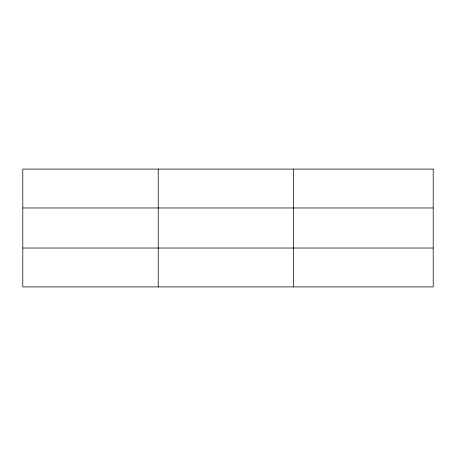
<?xml version="1.0" encoding="UTF-8"?>
<svg xmlns="http://www.w3.org/2000/svg" width="456" height="456" viewBox="0 0 456 456"><rect width="100%" height="100%" fill="white"/><g stroke="black" fill="none" stroke-linecap="round" stroke-linejoin="round"><path stroke-width="0.68" d="M158.232 286.915L158.232 169.085M293.664 286.915L293.664 169.085M22.8 207.97L433.2 207.97M22.8 248.03L433.2 248.03M433.2 169.085L22.8 169.085L22.8 286.915L433.2 286.915L433.2 169.085"/></g></svg>
